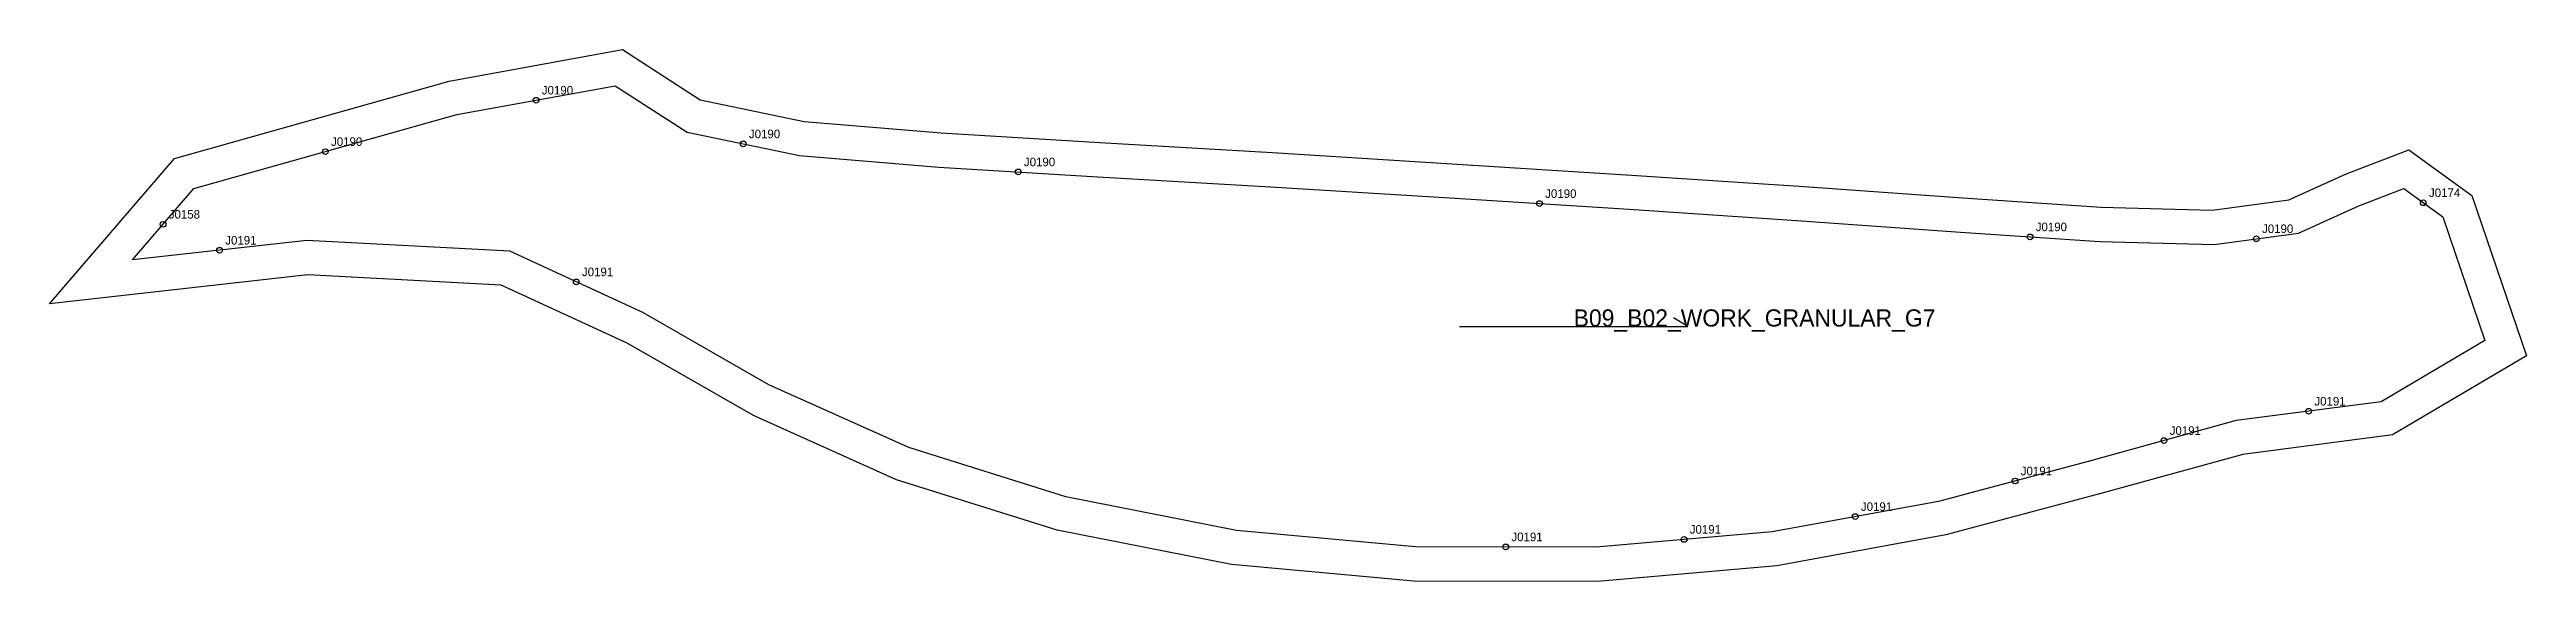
# Model space of a CAD drawing. Header units: millimetres. Extents: x -50 to 816, y -137 to 49.
import ezdxf

# ---------------------------------------------------------------- set-up
doc = ezdxf.new("R2010")
doc.units = ezdxf.units.MM
for name, color, linetype in [('CUT', 1, 'Continuous'), ('GRAIN', 3, 'Continuous'), ('LABEL', 7, 'Continuous'), ('NOTCH', 2, 'Continuous'), ('SEW', 5, 'Continuous')]:
    doc.layers.add(name, color=color, linetype=linetype)

msp = doc.modelspace()

# ---------------------------------------------------------------- linework, layer by layer
at = {"layer": 'CUT'}
msp.add_lwpolyline([(-6.73, 10.57), (89.4, 37.57), (150.09, 48.59), (177.28, 30.98), (213.71, 23.46), (261.6, 19.48), (317.14, 16.13), (377.56, 12.6), (440.38, 8.7), (503.2, 4.76), (563.62, 0.77), (619.21, -3.27), (667.66, -6.51), (706.53, -7.47), (733.37, -3.89), (753.19, 5.08), (775.29, 13.52), (797.36, -2.41), (816.5, -58.43), (769.64, -86.1), (717.25, -92.88), (667.5, -106.6), (613.27, -121.05), (554.06, -131.82), (491.34, -137.27), (427.04, -137.16), (363.26, -131.42), (302.26, -119.37), (246.01, -101.77), (195.9, -79.33), (151.65, -54.02), (107.65, -33.71), (39.89, -30.18), (-50.49, -40.25), (-6.73, 10.57)], close=True, dxfattribs=at)
at = {"layer": 'GRAIN'}
for p, q in [((442.99, -48.2), (522.99, -48.2)), ((522.99, -48.2), (517.99, -45.2))]:
    msp.add_line(p, q, dxfattribs=at)
at = {"layer": 'NOTCH'}
for centre in [(119.83, 30.9), (46.05, 12.93), (192.32, 15.62), (288.58, 5.83), (471.03, -5.24), (780.38, -4.95), (-10.74, -12.47), (642.74, -16.87), (721.95, -17.52), (9.03, -21.54), (133.87, -32.6), (740.26, -77.8), (689.62, -88.05), (637.5, -102.18), (581.55, -114.63), (459.21, -125.21), (521.64, -122.59)]:
    msp.add_circle(centre, 1, dxfattribs=at)
at = {"layer": 'SEW'}
msp.add_lwpolyline([(0, 0), (92.1, 25.87), (147.55, 35.93), (172.65, 19.68), (211.99, 11.57), (260.74, 7.51), (316.43, 4.15), (376.84, 0.63), (439.64, -3.27), (502.43, -7.21), (562.79, -11.2), (618.37, -15.24), (667.11, -18.5), (707.18, -19.49), (736.71, -15.55), (757.81, -6), (773.52, 0), (787.24, -9.9), (801.98, -53.06), (765.66, -74.51), (714.87, -81.08), (664.36, -95.02), (610.65, -109.33), (552.46, -119.92), (490.83, -125.26), (427.59, -125.16), (364.97, -119.52), (305.22, -107.72), (250.27, -90.52), (201.34, -68.62), (157.15, -43.34), (110.58, -21.85), (39.53, -18.14), (-21.47, -24.94)], close=True, dxfattribs=at)

# ---------------------------------------------------------------- texts
at = {"layer": 'LABEL'}
for s, height, p in [('J0190', 3, (121.83, 32.9)), ('J0190', 3, (48.05, 14.93)), ('J0190', 3, (194.32, 17.62)), ('J0190', 3, (290.58, 7.83)), ('J0174', 3, (782.38, -2.95)), ('J0158', 3, (-8.74, -10.47)), ('J0190', 3, (473.03, -3.24)), ('J0191', 3, (11.03, -19.54)), ('J0190', 3, (644.74, -14.87)), ('J0190', 3, (723.95, -15.52)), ('J0191', 3, (135.87, -30.6)), ('B09_B02_WORK_GRANULAR_G7', 6, (482.99, -48.2)), ('J0191', 3, (742.26, -75.8)), ('J0191', 3, (691.62, -86.05)), ('J0191', 3, (639.5, -100.18)), ('J0191', 3, (583.55, -112.63)), ('J0191', 3, (461.21, -123.21)), ('J0191', 3, (523.64, -120.59))]:
    msp.add_text(s, height=height, dxfattribs=at).set_placement(p)

doc.saveas('drawing.dxf')
